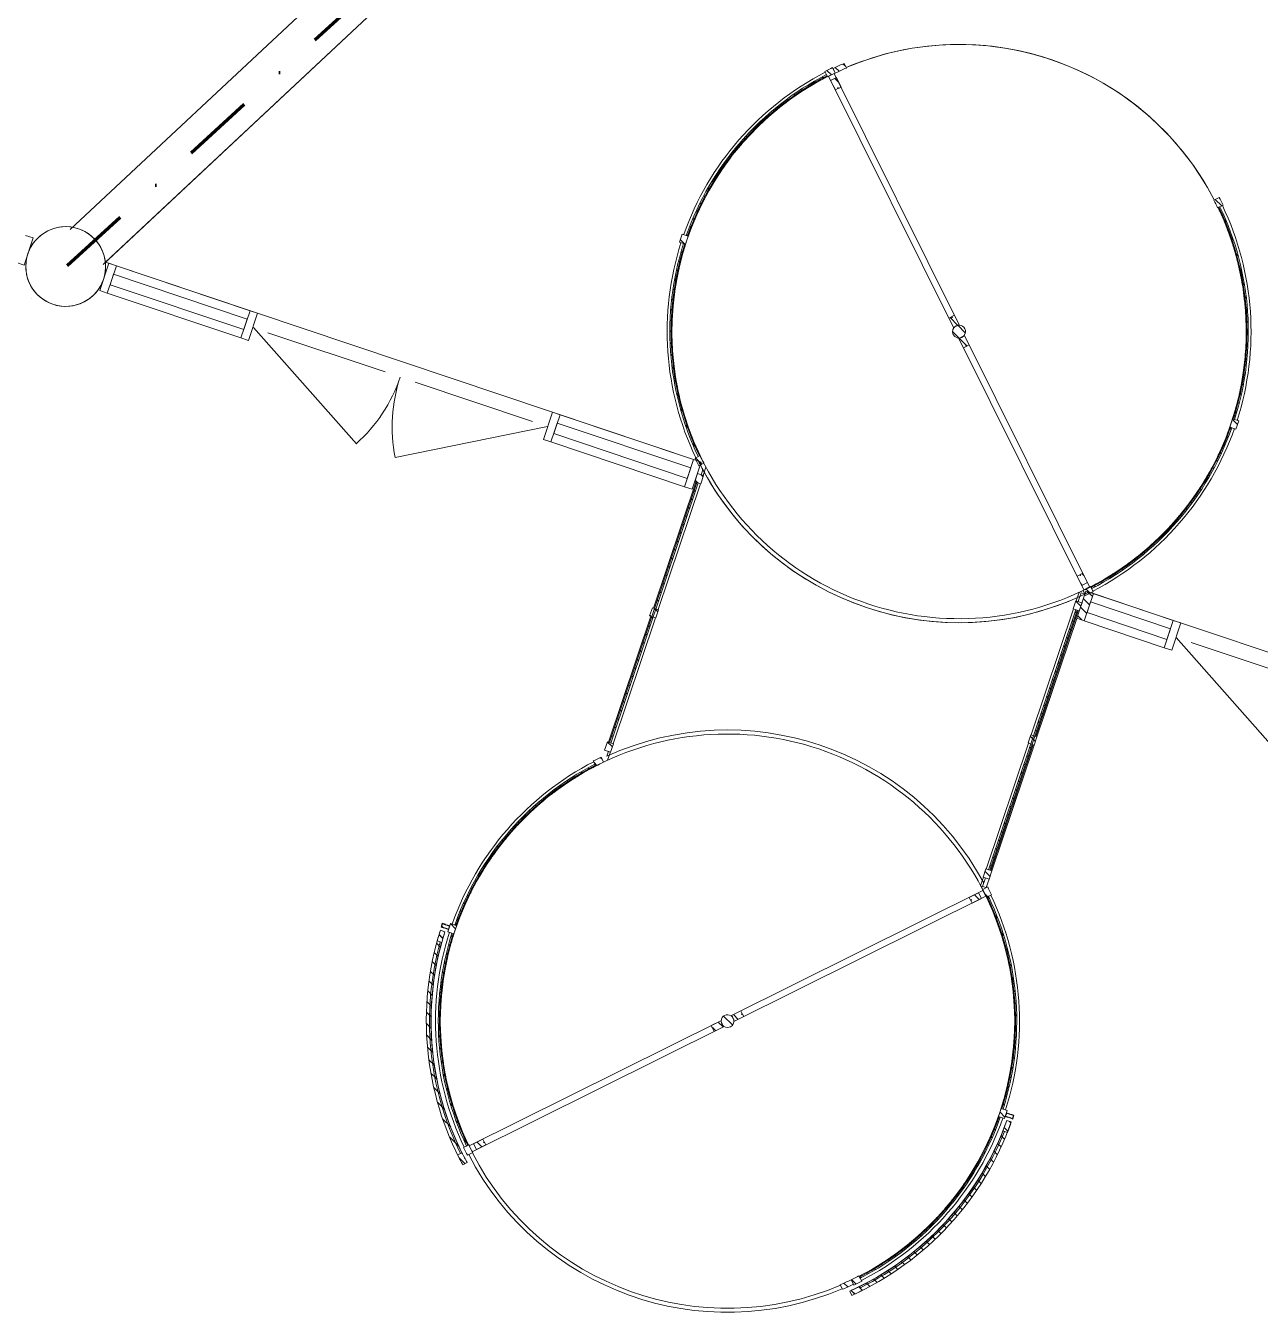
# Model space of a CAD drawing. Header units: millimetres. Extents: x -106764 to 80178, y -104573 to 57950.
# Drawn here: x 41866 to 49605, y -44848 to -36783 of the extents above; entities that cross this region are included whole.
import ezdxf

# ---------------------------------------------------------------- set-up
doc = ezdxf.new("R2010")
doc.units = ezdxf.units.MM
doc.header["$LTSCALE"] = 100
doc.linetypes.add('Brand EI 60', pattern=[10.5, 4.5, -3, 0, -3])
for name, color, linetype, lineweight in [('A-13G---EDN', 1, 'Continuous', 9), ('A-27C---E-N', 7, 'Continuous', 18), ('A-27D---E-N', 7, 'Continuous', 9), ('A-42D--CE-N', 1, 'Continuous', 9), ('A-42D--FE-N', 1, 'Continuous', 9), ('A-44B---E-N', 1, 'Continuous', 9), ('A-B-B-EI-60', 6, 'Brand EI 60', 100)]:
    doc.layers.add(name, color=color, linetype=linetype, lineweight=lineweight)
pattern_1 = [(135, (244782.43, -297041.23), (-35.355339, -35.355339), [])]

# ---------------------------------------------------------------- blocks, each defined once
blk = doc.blocks.new('M_Concrete-Round-Column - 500 mm-1982189-A-40_P0010')
at = {"layer": 'A-27D---E-N'}
for start, end in [(360, 180), (180, 360)]:
    blk.add_arc((0, 0), 250, start, end, dxfattribs=at)
blk = doc.blocks.new('A-40_P0010_Ej modellerat_dwg_Rectangular Mullion - 50x180-V24-A-40-P-010-10184541-A-40_P0010')
at = {"layer": 'A-42D--FE-N'}
h = blk.add_hatch(dxfattribs=at)
h.set_pattern_fill('FP_20', color=256, style=0, pattern_type=2)
h.set_pattern_definition([(333.546, (-267731.435, 180863.633), (22.2739585, 44.764615), [])])
h.paths.add_polyline_path([(-50, 90), (-50, -90), (0, -90), (0, 90)], flags=0)
at = {"layer": 'A-42D--FE-N', "flags": 128}
blk.add_lwpolyline([(0, 90), (-50, 90), (-50, -90), (0, -90)], close=True, dxfattribs=at)

msp = doc.modelspace()

# ---------------------------------------------------------------- hatches: boundary and pattern name
at = {"layer": 'A-42D--CE-N'}
h = msp.add_hatch(dxfattribs=at)
h.set_pattern_fill('FP_71', color=256, style=0, pattern_type=2)
h.set_pattern_definition(pattern_1)
h.paths.add_polyline_path([(46014.7, -38100.2), (46071, -37959.6), (46138.9, -37824.2), (46217.9, -37695), (46307.5, -37572.8), (46407, -37458.6), (46515.7, -37353.1), (46632.9, -37257.2), (46757.7, -37171.4), (46889.3, -37096.3), (46885.7, -37089.1), (46766.4, -37156.5), (46652.6, -37232.7), (46544.9, -37317.2), (46443.8, -37409.6), (46350, -37509.4), (46264, -37616), (46186.3, -37728.8), (46117.3, -37847.1), (46057.5, -37970.3), (46007.1, -38097.7)], flags=0)
h = msp.add_hatch(dxfattribs=at)
h.set_pattern_fill('FP_71', color=256, style=0, pattern_type=2)
h.set_pattern_definition(pattern_1)
h.paths.add_polyline_path([(46892.8, -37103.5), (46941.2, -37079.4), (46924.2, -37045.4), (46875.9, -37069.4), (46889.3, -37096.3)], flags=0)
h = msp.add_hatch(dxfattribs=at)
h.set_pattern_fill('FP_71', color=256, style=0, pattern_type=2)
h.set_pattern_definition(pattern_1)
h.paths.add_polyline_path([(46941.2, -37079.4), (47010.4, -37048.1), (46996.2, -37019.4), (46926.9, -37050.8)], flags=0)
h = msp.add_hatch(dxfattribs=at)
h.set_pattern_fill('FP_71', color=256, style=0, pattern_type=2)
h.set_pattern_definition(pattern_1)
h.paths.add_polyline_path([(47682.3, -38675.4), (47718.1, -38657.6), (47688.7, -38598.5), (47672.3, -38606.6), (47675, -38612), (47671.9, -38613.5), (47669.2, -38608.2), (47652.9, -38616.3)], flags=0)
h.paths.add_polyline_path([(46941.4, -37185.4), (46957.7, -37177.3), (46955.1, -37171.9), (46958.2, -37170.4), (46960.9, -37175.7), (46977.2, -37167.6), (46947.8, -37108.5), (46912, -37126.3)], flags=0)
h = msp.add_hatch(dxfattribs=at)
h.set_pattern_fill('FP_71', color=256, style=0, pattern_type=2)
h.set_pattern_definition(pattern_1)
h.paths.add_polyline_path([(49337.9, -37924.5), (49371.9, -37907.6), (49347.9, -37859.2), (49313.8, -37876.2), (49334.3, -37917.4)], flags=0)
h = msp.add_hatch(dxfattribs=at)
h.set_pattern_fill('FP_71', color=256, style=0, pattern_type=2)
h.set_pattern_definition(pattern_1)
h.paths.add_polyline_path([(49444.1, -39251.8), (49480.8, -39119.8), (49507.4, -38985.5), (49523.8, -38849.5), (49529.9, -38712.7), (49525.7, -38575.8), (49510.5, -38436.1), (49486.3, -38304.9), (49451.4, -38172.5), (49401.5, -38031.2), (49352.2, -37917.4), (49345.1, -37920.9), (49404.7, -38060.2), (49452.4, -38204), (49487.9, -38351.2), (49510.9, -38500.9), (49521.3, -38652), (49519, -38803.5), (49504, -38954.2), (49476.5, -39103.1), (49436.5, -39249.2)], flags=0)
h = msp.add_hatch(dxfattribs=at)
h.set_pattern_fill('FP_71', color=256, style=0, pattern_type=2)
h.set_pattern_definition(pattern_1)
h.paths.add_polyline_path([(46002, -38152.9), (46019.2, -38101.7), (45981.3, -38089), (45964.1, -38140.2)], flags=0)
h = msp.add_hatch(dxfattribs=at)
h.set_pattern_fill('FP_71', color=256, style=0, pattern_type=2)
h.set_pattern_definition(pattern_1)
h.paths.add_polyline_path([(46081.8, -39483.3), (46088.9, -39479.7), (46029.3, -39340.5), (45981.6, -39196.7), (45946.1, -39049.5), (45923, -38899.7), (45912.6, -38748.6), (45914.9, -38597.2), (45929.9, -38446.5), (45957.5, -38297.5), (45997.5, -38151.4), (45989.9, -38148.9), (45953.2, -38280.8), (45926.6, -38415.2), (45910.1, -38551.1), (45904, -38688), (45908.3, -38824.8), (45922.8, -38961), (45947.6, -39095.7), (45982.5, -39228.2), (46027.3, -39357.6), (46069.3, -39454.5)], flags=0)
h = msp.add_hatch(dxfattribs=at)
h.set_pattern_fill('FP_71', color=256, style=0, pattern_type=2)
h.set_pattern_definition(pattern_1)
h.paths.add_polyline_path([(47725, -38740), (47743.8, -38730.7), (47755.4, -38713.2), (47756.7, -38692.3), (47747.3, -38673.5), (47729.9, -38661.9), (47709, -38660.6), (47690.2, -38670), (47678.6, -38687.4), (47677.3, -38708.4), (47686.6, -38727.1), (47704.1, -38738.7), (47722.4, -38739.9)], flags=0)
h = msp.add_hatch(dxfattribs=at)
h.set_pattern_fill('FP_71', color=256, style=0, pattern_type=2)
h.set_pattern_definition(pattern_1)
h.paths.add_polyline_path([(48486.2, -40292.1), (48522, -40274.3), (48492.6, -40215.2), (48476.3, -40223.4), (48478.9, -40228.7), (48475.8, -40230.3), (48473.1, -40224.9), (48457.3, -40234)], flags=0)
h.paths.add_polyline_path([(47745.3, -38802.2), (47761.6, -38794.1), (47759, -38788.7), (47762.1, -38787.1), (47764.8, -38792.5), (47781.1, -38784.4), (47751.7, -38725.3), (47715.9, -38743.1)], flags=0)
h = msp.add_hatch(dxfattribs=at)
h.set_pattern_fill('FP_71', color=256, style=0, pattern_type=2)
h.set_pattern_definition(pattern_1)
h.paths.add_polyline_path([(49452.7, -39311.6), (49469.9, -39260.5), (49431.9, -39247.7), (49414.8, -39298.9)], flags=0)
h = msp.add_hatch(dxfattribs=at)
h.set_pattern_fill('FP_71', color=256, style=0, pattern_type=2)
h.set_pattern_definition(pattern_1)
h.paths.add_polyline_path([(48548.3, -40311.5), (48667.5, -40244.2), (48781.4, -40168), (48889.1, -40083.5), (48990.2, -39991), (49084, -39891.2), (49170, -39784.6), (49247.7, -39671.9), (49316.7, -39553.5), (49376.5, -39430.3), (49426.9, -39303), (49419.3, -39300.4), (49363, -39441.1), (49295.1, -39576.5), (49216.1, -39705.7), (49126.5, -39827.8), (49027, -39942), (48918.3, -40047.5), (48801.1, -40143.5), (48668, -40234), (48544.7, -40304.3)], flags=0)
h = msp.add_hatch(dxfattribs=at)
h.set_pattern_fill('FP_71', color=256, style=0, pattern_type=2)
h.set_pattern_definition(pattern_1)
h.paths.add_polyline_path([(46086.1, -39541.4), (46117.4, -39525.8), (46093.4, -39477.5), (46062.1, -39493.1), (46069.4, -39507.9)], flags=0)
h = msp.add_hatch(dxfattribs=at)
h.set_pattern_fill('FP_71', color=256, style=0, pattern_type=2)
h.set_pattern_definition(pattern_1)
h.paths.add_polyline_path([(45532.8, -41336.1), (45550, -41284.9), (45512.1, -41272.2), (45494.9, -41323.4), (45526, -41333.8)], flags=0)
h.paths.add_polyline_path([(45815.2, -40495.3), (45832.4, -40444.1), (45794.4, -40431.4), (45777.3, -40482.6), (45799.4, -40490)], flags=0)
h.paths.add_polyline_path([(46097.5, -39654.5), (46114.7, -39603.3), (46076.8, -39590.6), (46059.6, -39641.8), (46081.7, -39649.2)], flags=0)
h = msp.add_hatch(dxfattribs=at)
h.set_pattern_fill('FP_71', color=256, style=0, pattern_type=2)
h.set_pattern_definition(pattern_1)
h.paths.add_polyline_path([(45534.3, -41279.6), (46081.7, -39649.2), (46073.4, -39646.4), (45526, -41276.8)], flags=0)
h = msp.add_hatch(dxfattribs=at)
h.set_pattern_fill('FP_71', color=256, style=0, pattern_type=2)
h.set_pattern_definition(pattern_1)
h.paths.add_polyline_path([(48509.7, -40355.3), (48558.1, -40331.2), (48542.5, -40299.9), (48494.1, -40323.9), (48505.2, -40346.2)], flags=0)
h = msp.add_hatch(dxfattribs=at)
h.set_pattern_fill('FP_71', color=256, style=0, pattern_type=2)
h.set_pattern_definition(pattern_1)
h.paths.add_polyline_path([(47905.6, -42132.9), (47922.8, -42081.7), (47884.9, -42068.9), (47867.7, -42120.1)], flags=0)
h.paths.add_polyline_path([(48188, -41292.1), (48205.2, -41240.9), (48167.2, -41228.1), (48150, -41279.3), (48174.1, -41287.4)], flags=0)
h.paths.add_polyline_path([(48470.3, -40451.3), (48487.2, -40400), (48449.6, -40387.4), (48432.4, -40438.6), (48470, -40451.2)], flags=0)
h = msp.add_hatch(dxfattribs=at)
h.set_pattern_fill('FP_71', color=256, style=0, pattern_type=2)
h.set_pattern_definition(pattern_1)
h.paths.add_polyline_path([(47909, -42077), (48456.4, -40446.6), (48448.1, -40443.8), (47900.7, -42074.2)], flags=0)
h = msp.add_hatch(dxfattribs=at)
h.set_pattern_fill('FP_71', color=256, style=0, pattern_type=2)
h.set_pattern_definition(pattern_1)
h.paths.add_polyline_path([(45439.9, -41423.6), (45488.3, -41399.5), (45472.7, -41368.2), (45424.3, -41392.2), (45437.7, -41419.1)], flags=0)
h = msp.add_hatch(dxfattribs=at)
h.set_pattern_fill('FP_71', color=256, style=0, pattern_type=2)
h.set_pattern_definition(pattern_1)
h.paths.add_polyline_path([(44563.1, -42423), (44619.4, -42282.4), (44687.3, -42147), (44766.3, -42017.8), (44855.9, -41895.6), (44955.4, -41781.4), (45064.1, -41675.9), (45181.3, -41580), (45307.2, -41493.5), (45437.7, -41419.1), (45434.1, -41411.9), (45314.9, -41479.3), (45201, -41555.5), (45093.3, -41640), (44992.2, -41732.4), (44898.4, -41832.2), (44812.4, -41938.8), (44734.7, -42051.6), (44665.7, -42169.9), (44605.9, -42293.1), (44555.5, -42420.5)], flags=0)
h = msp.add_hatch(dxfattribs=at)
h.set_pattern_fill('FP_71', color=256, style=0, pattern_type=2)
h.set_pattern_definition(pattern_1)
h.paths.add_polyline_path([(46308.2, -43024.2), (46367.3, -42994.8), (46359.1, -42978.5), (46353.8, -42981.1), (46352.2, -42978), (46357.6, -42975.3), (46349.5, -42959), (46290.4, -42988.4), (46305.1, -43018.1)], flags=0)
h.paths.add_polyline_path([(47798.1, -42283.3), (47857.2, -42253.9), (47839.4, -42218.1), (47780.3, -42247.5), (47788.5, -42263.9), (47793.8, -42261.2), (47795.4, -42264.3), (47790, -42267)], flags=0)
h = msp.add_hatch(dxfattribs=at)
h.set_pattern_fill('FP_71', color=256, style=0, pattern_type=2)
h.set_pattern_definition(pattern_1)
h.paths.add_polyline_path([(47889, -42246), (47920.4, -42230.4), (47896.3, -42182), (47865, -42197.6), (47887.9, -42243.7)], flags=0)
h = msp.add_hatch(dxfattribs=at)
h.set_pattern_fill('FP_71', color=256, style=0, pattern_type=2)
h.set_pattern_definition(pattern_1)
h.paths.add_polyline_path([(47992.5, -43574.6), (48029.2, -43442.6), (48055.9, -43308.3), (48072.3, -43172.3), (48078.4, -43035.5), (48074.1, -42898.6), (48059.6, -42762.4), (48034.8, -42627.7), (47999.9, -42495.3), (47955.1, -42365.9), (47900.6, -42240.2), (47893.5, -42243.7), (47953.1, -42383), (48000.8, -42526.7), (48036.3, -42674), (48059.4, -42823.7), (48069.8, -42974.8), (48067.5, -43126.3), (48052.5, -43277), (48024.9, -43425.9), (47984.9, -43572)], flags=0)
h = msp.add_hatch(dxfattribs=at)
h.set_pattern_fill('FP_71', color=256, style=0, pattern_type=2)
h.set_pattern_definition(pattern_1)
h.paths.add_polyline_path([(48053.1, -43636.6), (48061.1, -43612.9), (48042.1, -43606.5), (48041.3, -43608.9), (48057.9, -43614.5), (48051.6, -43633.4), (48035, -43627.9), (48034.2, -43630.2)], flags=0)
h.paths.add_polyline_path([(44488.7, -42439.7), (44489.5, -42437.3), (44472.9, -42431.8), (44479.3, -42412.8), (44495.9, -42418.4), (44496.7, -42416), (44477.7, -42409.6), (44469.8, -42433.3)], flags=0)
h = msp.add_hatch(dxfattribs=at)
h.set_pattern_fill('FP_71', color=256, style=0, pattern_type=2)
h.set_pattern_definition(pattern_1)
h.paths.add_polyline_path([(48051.6, -43633.4), (48057.9, -43614.5), (48015.3, -43600.2), (48008.9, -43619.1), (48042, -43630.2)], flags=0)
h.paths.add_polyline_path([(44515.6, -42446.1), (44521.9, -42427.1), (44479.3, -42412.8), (44472.9, -42431.8), (44512.5, -42445.1)], flags=0)
h = msp.add_hatch(dxfattribs=at)
h.set_pattern_fill('FP_71', color=256, style=0, pattern_type=2)
h.set_pattern_definition(pattern_1)
h.paths.add_polyline_path([(44550.5, -42475.7), (44567.7, -42424.5), (44529.7, -42411.8), (44512.5, -42463)], flags=0)
h = msp.add_hatch(dxfattribs=at)
h.set_pattern_fill('FP_71', color=256, style=0, pattern_type=2)
h.set_pattern_definition(pattern_1)
h.paths.add_polyline_path([(44606.2, -43924), (44632.9, -43910.2), (44566.9, -43776.2), (44511.9, -43637.3), (44468.2, -43494.4), (44436.1, -43348.5), (44415.9, -43200.5), (44407.6, -43051.3), (44411.4, -42902), (44427.1, -42753.4), (44454.7, -42606.6), (44494, -42462.5), (44465.4, -42453.5), (44425.5, -42599.8), (44397.4, -42749), (44381.4, -42899.9), (44377.6, -43051.6), (44386, -43203.1), (44406.5, -43353.4), (44439.1, -43501.6), (44483.4, -43646.8), (44539.2, -43787.9), (44575.8, -43862.1)], flags=0)
h = msp.add_hatch(dxfattribs=at)
h.set_pattern_fill('FP_71', color=256, style=0, pattern_type=2)
h.set_pattern_definition(pattern_1)
h.paths.add_polyline_path([(44474.2, -42529.6), (44494, -42462.5), (44465.4, -42453.5), (44445.5, -42520.6), (44462.4, -42525.9)], flags=0)
h = msp.add_hatch(dxfattribs=at)
h.set_pattern_fill('FP_71', color=256, style=0, pattern_type=2)
h.set_pattern_definition(pattern_1)
h.paths.add_polyline_path([(44630.2, -43806.1), (44637.4, -43802.5), (44577.7, -43663.3), (44530, -43519.5), (44494.5, -43372.3), (44471.5, -43222.5), (44461.1, -43071.4), (44463.4, -42920), (44478.4, -42769.2), (44505.9, -42620.3), (44545.9, -42474.2), (44538.3, -42471.7), (44501.6, -42603.6), (44475, -42738), (44458.6, -42873.9), (44452.5, -43010.7), (44456.7, -43147.6), (44471.3, -43283.8), (44496.1, -43418.5), (44531, -43551), (44575.8, -43680.4)], flags=0)
h = msp.add_hatch(dxfattribs=at)
h.set_pattern_fill('FP_71', color=256, style=0, pattern_type=2)
h.set_pattern_definition(pattern_1)
h.paths.add_polyline_path([(44591.7, -43852.7), (44599.5, -43848.1), (44538.4, -43711.1), (44488.4, -43569.1), (44450.1, -43423.5), (44423.6, -43275.4), (44409.2, -43123.6), (44407, -42975), (44417, -42824.8), (44439.1, -42675.9), (44473.2, -42529.3), (44464.6, -42526.6), (44430.3, -42674), (44408.1, -42823.7), (44398.1, -42974.6), (44400.3, -43125.9), (44415.9, -43283.4), (44441.3, -43425.5), (44483.4, -43582), (44530.1, -43714.5), (44589.7, -43848.1)], flags=0)
h = msp.add_hatch(dxfattribs=at)
h.set_pattern_fill('FP_71', color=256, style=0, pattern_type=2)
h.set_pattern_definition(pattern_1)
h.paths.add_polyline_path([(46273.5, -43062.8), (46292.2, -43053.5), (46303.8, -43036), (46305.1, -43015.1), (46295.8, -42996.3), (46278.3, -42984.7), (46257.4, -42983.4), (46238.6, -42992.8), (46227, -43010.2), (46225.7, -43031.2), (46235.1, -43049.9), (46252.5, -43061.5)], flags=0)
h = msp.add_hatch(dxfattribs=at)
h.set_pattern_fill('FP_71', color=256, style=0, pattern_type=2)
h.set_pattern_definition(pattern_1)
h.paths.add_polyline_path([(46273.5, -43062.8), (46292.2, -43053.5), (46303.8, -43036), (46305.1, -43015.1), (46295.8, -42996.3), (46278.3, -42984.7), (46257.4, -42983.4), (46238.6, -42992.8), (46227, -43010.2), (46225.7, -43031.2), (46235.1, -43049.9), (46252.5, -43061.5)], flags=0)
h = msp.add_hatch(dxfattribs=at)
h.set_pattern_fill('FP_71', color=256, style=0, pattern_type=2)
h.set_pattern_definition(pattern_1)
h.paths.add_polyline_path([(44691.4, -43828.1), (44750.5, -43798.7), (44742.4, -43782.4), (44737, -43785.1), (44735.5, -43781.9), (44740.8, -43779.3), (44732.7, -43762.9), (44673.6, -43792.3)], flags=0)
h.paths.add_polyline_path([(46181.4, -43087.2), (46240.5, -43057.9), (46222.7, -43022), (46163.6, -43051.4), (46171.7, -43067.8), (46177.1, -43065.1), (46178.6, -43068.2), (46173.3, -43070.9)], flags=0)
h = msp.add_hatch(dxfattribs=at)
h.set_pattern_fill('FP_71', color=256, style=0, pattern_type=2)
h.set_pattern_definition(pattern_1)
h.paths.add_polyline_path([(47096.7, -44634.3), (47216, -44567), (47329.8, -44490.8), (47437.6, -44406.3), (47538.6, -44313.8), (47632.4, -44214), (47718.4, -44107.4), (47796.1, -43994.7), (47865.1, -43876.3), (47925, -43753.1), (47975.3, -43625.8), (47967.7, -43623.2), (47911.4, -43763.8), (47843.5, -43899.2), (47764.5, -44028.5), (47674.9, -44150.6), (47575.4, -44264.8), (47466.7, -44370.3), (47349.5, -44466.3), (47224.7, -44552.1), (47093.2, -44627.1)], flags=0)
h = msp.add_hatch(dxfattribs=at)
h.set_pattern_fill('FP_71', color=256, style=0, pattern_type=2)
h.set_pattern_definition(pattern_1)
h.paths.add_polyline_path([(48001.1, -43634.4), (48018.3, -43583.2), (47980.4, -43570.5), (47963.2, -43621.7)], flags=0)
h = msp.add_hatch(dxfattribs=at)
h.set_pattern_fill('FP_71', color=256, style=0, pattern_type=2)
h.set_pattern_definition(pattern_1)
h.paths.add_polyline_path([(47044.6, -44742.8), (47180.2, -44674.7), (47309.9, -44595.9), (47437.6, -44502.9), (47548.2, -44408.4), (47655.3, -44300.9), (47755.5, -44182.2), (47843.5, -44059.3), (47925, -43922.6), (47987.9, -43796.1), (48044.4, -43655.3), (48016.2, -43645.2), (47960.5, -43783.9), (47894, -43917.6), (47816.8, -44045.5), (47729.7, -44166.9), (47632.4, -44281.4), (47527.6, -44386.6), (47404, -44490.8), (47292.9, -44571.1), (47165.3, -44648.7), (47031.8, -44715.7)], flags=0)
h = msp.add_hatch(dxfattribs=at)
h.set_pattern_fill('FP_71', color=256, style=0, pattern_type=2)
h.set_pattern_definition(pattern_1)
h.paths.add_polyline_path([(47099.3, -44694.7), (47231.8, -44621.7), (47358, -44538.3), (47477.1, -44444.9), (47588.1, -44342.1), (47690.6, -44230.8), (47786.3, -44107.4), (47866.7, -43985), (47939.3, -43852.3), (48000.9, -43714.1), (47992.4, -43711.1), (47925, -43859.8), (47858.9, -43980.6), (47775.4, -44107.4), (47674.9, -44234.5), (47575.4, -44341.6), (47466.7, -44441.5), (47349.5, -44533.1), (47216, -44620.2), (47095.4, -44686.6)], flags=0)
h = msp.add_hatch(dxfattribs=at)
h.set_pattern_fill('FP_71', color=256, style=0, pattern_type=2)
h.set_pattern_definition(pattern_1)
h.paths.add_polyline_path([(48019.8, -43720.8), (48044.4, -43655.3), (48016.2, -43645.2), (47991.5, -43710.7), (48018.4, -43720.3)], flags=0)
h = msp.add_hatch(dxfattribs=at)
h.set_pattern_fill('FP_71', color=256, style=0, pattern_type=2)
h.set_pattern_definition(pattern_1)
h.paths.add_polyline_path([(44606.2, -43924), (44632.9, -43910.2), (44600.6, -43848.1), (44574, -43861.9), (44589.8, -43893.1)], flags=0)
h = msp.add_hatch(dxfattribs=at)
h.set_pattern_fill('FP_71', color=256, style=0, pattern_type=2)
h.set_pattern_definition(pattern_1)
h.paths.add_polyline_path([(44634.5, -43864.2), (44668.6, -43847.3), (44644.5, -43798.9), (44610.5, -43815.9)], flags=0)
h = msp.add_hatch(dxfattribs=at)
h.set_pattern_fill('FP_71', color=256, style=0, pattern_type=2)
h.set_pattern_definition(pattern_1)
h.paths.add_polyline_path([(46986.2, -44704.1), (47055.5, -44672.7), (47041.2, -44644), (46972, -44675.4)], flags=0)
h = msp.add_hatch(dxfattribs=at)
h.set_pattern_fill('FP_71', color=256, style=0, pattern_type=2)
h.set_pattern_definition(pattern_1)
h.paths.add_polyline_path([(47058.2, -44678.1), (47106.5, -44654), (47089.6, -44620), (47041.2, -44644)], flags=0)
h = msp.add_hatch(dxfattribs=at)
h.set_pattern_fill('FP_71', color=256, style=0, pattern_type=2)
h.set_pattern_definition(pattern_1)
h.paths.add_polyline_path([(47044.6, -44742.8), (47107.9, -44712.8), (47095, -44685.7), (47031.8, -44715.7)], flags=0)

# ---------------------------------------------------------------- linework, layer by layer
at = {"layer": 'A-13G---EDN'}
for p, q in [((43294.4, -38674.4), (43939.8, -39405.1)), ((45138, -39295.6), (44182.5, -39489.2)), ((49077.2, -40617.2), (49904.7, -41554.1))]:
    msp.add_line(p, q, dxfattribs=at)
for centre, start, end in [((43289.5, -38675.4), 311.70811, 341.45362), ((45138, -39295.6), 161.45362, 191.45362)]:
    msp.add_arc(centre, 974.9, start, end, dxfattribs=at)
at = {"layer": 'A-27C---E-N'}
for p, q in [((44672.4, -35696.1), (42145.8, -38060.1)), ((42350.8, -38279.1), (44877.3, -35915.2))]:
    msp.add_line(p, q, dxfattribs=at)
at = {"layer": 'A-27D---E-N'}
for start, end in [(82.77, 262.77), (262.77, 82.77)]:
    msp.add_arc((42116.9, -38292.6), 250, start, end, dxfattribs=at)
at = {"layer": 'A-42D--CE-N'}
for p, q in [((46875.9, -37069.4), (46892.8, -37103.5)), ((46889.3, -37096.3), (46885.7, -37089.1)), ((47010.4, -37048.1), (46996.2, -37019.4)), ((49347.9, -37859.2), (49313.8, -37876.2)), ((49337.9, -37924.5), (49371.9, -37907.6)), ((49352.2, -37917.4), (49345.1, -37920.9)), ((46007.1, -38097.7), (46014.7, -38100.2)), ((45997.5, -38151.4), (45989.9, -38148.9)), ((43384.3, -38707.2), (44118.9, -38953.7)), ((44308.5, -39017.3), (45043.2, -39263.8)), ((49436.5, -39249.2), (49444.1, -39251.8)), ((49426.9, -39303), (49419.3, -39300.4)), ((46093.4, -39477.5), (46062.1, -39493.1)), ((46081.8, -39483.3), (46088.9, -39479.7)), ((46086.1, -39541.4), (46094.3, -39537.4)), ((46094.3, -39537.4), (46117.4, -39525.8)), ((46111, -39567.2), (46100.5, -39598.6)), ((46130.4, -39550.4), (46112.8, -39602.7)), ((46067.2, -39644.3), (45802, -40433.9)), ((45830.5, -40443.5), (46095.6, -39653.9)), ((48494.1, -40323.9), (48505.2, -40346.2)), ((48558.1, -40331.2), (48542.5, -40299.9)), ((48544.7, -40304.3), (48548.3, -40311.5)), ((48451.5, -40388), (48469, -40335.7)), ((48470.3, -40451.3), (48487.5, -40400.1)), ((48503.7, -40347.1), (48505.1, -40346.4)), ((48505.2, -40346.2), (48509.7, -40355.3)), ((45784.8, -40485.1), (45519.7, -41274.7)), ((48434.3, -40439.2), (48169.1, -41228.8)), ((48197.6, -41238.3), (48462.7, -40448.7)), ((45548.1, -41284.3), (45813.3, -40494.7)), ((48205.2, -41240.9), (48454.6, -40498)), ((49172, -40649), (50167.5, -40983)), ((48151.9, -41280), (47886.8, -42069.6)), ((47915.2, -42079.1), (48180.4, -41289.5)), ((45488.3, -41399.5), (45472.7, -41368.2)), ((45518.6, -41331.3), (45508.1, -41362.7)), ((45530.9, -41335.4), (45513.4, -41387.8)), ((45424.3, -41392.2), (45439.9, -41423.6)), ((45437.7, -41419.1), (45434.1, -41411.9)), ((47852.1, -42173.1), (47869.6, -42120.8)), ((47896.3, -42182), (47865, -42197.6)), ((47889, -42246), (47920.4, -42230.4)), ((47900.6, -42240.2), (47893.5, -42243.7)), ((44555.5, -42420.5), (44563.1, -42423)), ((44545.9, -42474.2), (44538.3, -42471.7)), ((44445.5, -42520.6), (44474.2, -42529.6)), ((44473.2, -42529.3), (44464.6, -42526.6)), ((47975.3, -43625.8), (47967.7, -43623.2)), ((47984.9, -43572), (47992.5, -43574.6)), ((47991.5, -43710.7), (48019.8, -43720.8)), ((48000.9, -43714.1), (47992.4, -43711.1)), ((44600.6, -43848.1), (44574, -43861.9)), ((44591.7, -43852.7), (44599.7, -43848.5)), ((44644.5, -43798.9), (44610.5, -43815.9)), ((44630.2, -43806.1), (44637.4, -43802.5)), ((44634.5, -43864.2), (44668.6, -43847.3)), ((46972, -44675.4), (46986.2, -44704.1)), ((47106.5, -44654), (47089.6, -44620)), ((47093.2, -44627.1), (47096.7, -44634.3)), ((47107.9, -44712.8), (47095, -44685.7)), ((47095.4, -44686.6), (47099.3, -44694.7))]:
    msp.add_line(p, q, dxfattribs=at)
at = {"layer": 'A-42D--CE-N', "flags": 128}
for points in [[(47682.3, -38675.4), (47652.9, -38616.3), (47669.2, -38608.2), (47671.9, -38613.5), (47675, -38612), (47672.3, -38606.6), (47688.7, -38598.5), (47718.1, -38657.6), (46934.5, -37081.6), (46898.6, -37099.5), (47682.3, -38675.4), (47718.1, -38657.6)], [(46947.8, -37108.5), (46912, -37126.3), (46941.4, -37185.4), (46957.7, -37177.3), (46955.1, -37171.9), (46958.2, -37170.4), (46960.9, -37175.7), (46977.2, -37167.6)], [(45981.3, -38089), (45964.1, -38140.2), (46002, -38152.9), (46019.2, -38101.7)], [(48535.3, -40301.2), (47751.7, -38725.3), (47715.9, -38743.1), (48499.5, -40319)], [(47751.7, -38725.3), (47715.9, -38743.1), (47745.3, -38802.2), (47761.6, -38794.1), (47759, -38788.7), (47762.1, -38787.1), (47764.8, -38792.5), (47781.1, -38784.4)], [(49452.7, -39311.6), (49469.9, -39260.5), (49431.9, -39247.7), (49414.8, -39298.9)], [(46114.7, -39603.3), (46076.8, -39590.6), (46059.6, -39641.8), (46097.5, -39654.5)], [(45534.3, -41279.6), (46081.7, -39649.2), (46073.4, -39646.4), (45526, -41276.8)], [(48486.2, -40292.1), (48522, -40274.3), (48492.6, -40215.2), (48476.3, -40223.4), (48478.9, -40228.7), (48475.8, -40230.3), (48473.1, -40224.9), (48456.8, -40233)], [(45832.4, -40444.1), (45794.4, -40431.4), (45777.3, -40482.6), (45815.2, -40495.3)], [(48448.1, -40443.8), (47900.7, -42074.2), (47909, -42077), (48456.4, -40446.6)], [(45550, -41284.9), (45512.1, -41272.2), (45494.9, -41323.4), (45532.8, -41336.1)], [(48167.2, -41228.1), (48150, -41279.3), (48188, -41292.1), (48205.2, -41240.9)], [(46290.4, -42988.4), (46349.5, -42959), (46357.6, -42975.3), (46352.2, -42978), (46353.8, -42981.1), (46359.1, -42978.5), (46367.3, -42994.8), (46308.2, -43024.2), (47884.1, -42240.6), (47866.3, -42204.8), (46290.4, -42988.4), (46308.2, -43024.2)], [(47857.2, -42253.9), (47839.4, -42218.1), (47780.3, -42247.5), (47788.5, -42263.9), (47793.8, -42261.2), (47795.4, -42264.3), (47790, -42267), (47798.1, -42283.3)], [(44495.9, -42418.4), (44496.7, -42416), (44477.7, -42409.6), (44469.8, -42433.3), (44488.7, -42439.7), (44489.5, -42437.3), (44472.9, -42431.8), (44479.3, -42412.8)], [(44472.9, -42431.8), (44515.6, -42446.1), (44521.9, -42427.1), (44479.3, -42412.8)], [(44525.1, -42425.6), (44506.2, -42419.2), (44505.4, -42421.6), (44521.9, -42427.1), (44515.6, -42446.1), (44499, -42440.5), (44498.2, -42442.9), (44517.2, -42449.3)], [(44529.7, -42411.8), (44512.5, -42463), (44550.5, -42475.7), (44567.7, -42424.5)], [(44465.4, -42453.5), (44494, -42462.5)], [(44664.6, -43841.5), (46240.5, -43057.9), (46222.7, -43022), (44646.7, -43805.7)], [(46240.5, -43057.9), (46222.7, -43022), (46163.6, -43051.4), (46171.7, -43067.8), (46177.1, -43065.1), (46178.6, -43068.2), (46173.3, -43070.9), (46181.4, -43087.2)], [(48001.1, -43634.4), (48018.3, -43583.2), (47980.4, -43570.5), (47963.2, -43621.7)], [(48032.6, -43603.4), (48013.7, -43597), (48005.7, -43620.7), (48024.7, -43627.1), (48025.5, -43624.7), (48008.9, -43619.1), (48015.3, -43600.2), (48031.9, -43605.7)], [(48008.9, -43619.1), (48051.6, -43633.4), (48057.9, -43614.5), (48015.3, -43600.2)], [(48041.3, -43608.9), (48057.9, -43614.5), (48051.6, -43633.4), (48035, -43627.9), (48034.2, -43630.2), (48053.1, -43636.6), (48061.1, -43612.9), (48042.1, -43606.5)], [(48016.2, -43645.2), (48044.4, -43655.3)], [(44673.6, -43792.3), (44691.4, -43828.1), (44750.5, -43798.7), (44742.4, -43782.4), (44737, -43785.1), (44735.5, -43781.9), (44740.8, -43779.3), (44732.7, -43762.9)], [(44632.9, -43910.2), (44606.2, -43924)], [(47044.6, -44742.8), (47031.8, -44715.7)]]:
    msp.add_lwpolyline(points, close=True, dxfattribs=at)
for points in [[(46926.9, -37050.8), (46941.2, -37079.4), (46924.2, -37045.4)], [(48487.2, -40400), (48449.6, -40387.4), (48432.4, -40438.6), (48470, -40451.2)], [(48474.3, -40360.8), (48463.8, -40392.1), (48481.7, -40338.7), (48505.1, -40346.5)], [(47922.8, -42081.7), (47884.9, -42068.9), (47867.7, -42120.1), (47905.6, -42132.9), (47922.8, -42081.7), (48188, -41292.1)], [(47905.6, -42132.9), (47887.7, -42186.3), (47864, -42178.4), (47881.9, -42124.9), (47871.4, -42156.3)], [(47055.5, -44672.7), (47041.2, -44644), (47058.2, -44678.1)]]:
    msp.add_lwpolyline(points, dxfattribs=at)
at = {"layer": 'A-42D--CE-N'}
for centre, radius, start, end in [((47717, -38700.3), 1800, 88.64723, 113.15684), ((47717, -38700.3), 1800, 27.29797, 113.15564), ((47717, -38700.3), 1800, 27.29797, 113.15564), ((47717, -38700.3), 1800, 27.29868, 88.64723), ((47717, -38700.3), 1830, 117.28367, 160.59271), ((47717, -38700.3), 1813, 117.29159, 160.58498), ((47717, -38700.3), 1805, 117.29538, 160.5812), ((47717, -38700.3), 1835, 115.59521, 117.28136), ((47717, -38700.3), 1797, 115.57738, 117.29919), ((47717, -38700.3), 1829, 113.20997, 115.59245), ((47717, -38700.3), 1797, 113.15242, 115.57738), ((47717, -38700.3), 1800, 117.29776, 205.57882), ((47717, -38700.3), 1800, 121.89514, 126.58989), ((47717, -38700.3), 1800, 120.33015, 122.75505), ((47717, -38700.3), 1800, 120.33015, 122.75505), ((47717, -38700.3), 1800, 117.29807, 120.32739), ((47717, -38700.3), 1800, 117.29797, 118.06248), ((47717, -38700.3), 1800, 117.29797, 118.06248), ((47717, -38700.3), 1800, 126.59052, 131.28525), ((47717, -38700.3), 1800, 125.02553, 127.44768), ((47717, -38700.3), 1800, 125.02553, 127.44768), ((47717, -38700.3), 1800, 129.72051, 132.14039), ((47717, -38700.3), 1800, 129.72051, 132.14039), ((47717, -38700.3), 1800, 134.41517, 136.83316), ((47717, -38700.3), 1800, 134.41517, 136.83316), ((47717, -38700.3), 1800, 132.84637, 135.98033), ((47717, -38700.3), 1800, 137.85611, 140.67543), ((47717, -38700.3), 1800, 139.10953, 141.52601), ((47717, -38700.3), 1800, 139.10953, 141.52601), ((47717, -38700.3), 1800, 143.80365, 146.21895), ((47717, -38700.3), 1800, 143.80365, 146.21895), ((47717, -38700.3), 1800, 142.68781, 145.37057), ((47717, -38700.3), 1800, 147.45484, 150.06573), ((47717, -38700.3), 1800, 148.49754, 150.91199), ((47717, -38700.3), 1800, 148.49754, 150.91199), ((47717, -38700.3), 1800, 153.19125, 155.60513), ((47717, -38700.3), 1800, 153.19125, 155.60513), ((47717, -38700.3), 1800, 152.19701, 154.76093), ((47717, -38700.3), 1797, 25.57738, 27.29919), ((47717, -38700.3), 1835, 25.59521, 27.28136), ((47717, -38700.3), 1800, 297.29776, 25.57882), ((47717, -38700.3), 1800, 24.8141, 25.57861), ((47717, -38700.3), 1800, 24.8141, 25.57861), ((47717, -38700.3), 1800, 23.5046, 25.57782), ((47717, -38700.3), 1805, 342.29538, 25.5812), ((47717, -38700.3), 1813, 342.29159, 25.58498), ((47717, -38700.3), 1830, 342.28387, 25.59291), ((47717, -38700.3), 1800, 157.8848, 160.29839), ((47717, -38700.3), 1800, 157.8848, 160.29839), ((47717, -38700.3), 1800, 156.92454, 159.45615), ((47717, -38700.3), 1800, 20.12153, 22.54643), ((47717, -38700.3), 1800, 20.12153, 22.54643), ((47717, -38700.3), 1800, 18.75797, 21.33671), ((47717, -38700.3), 1830, 162.28387, 205.59291), ((47717, -38700.3), 1800, 161.64328, 164.15142), ((47717, -38700.3), 1813, 162.29159, 205.58498), ((47717, -38700.3), 1805, 162.29538, 205.5812), ((47717, -38700.3), 1800, 162.57819, 164.99178), ((47717, -38700.3), 1800, 162.59343, 164.94362), ((47717, -38700.3), 1800, 15.42889, 17.85105), ((47717, -38700.3), 1800, 15.42889, 17.85105), ((47717, -38700.3), 1800, 13.99633, 16.62228), ((47717, -38700.3), 1800, 167.27145, 169.68532), ((47717, -38700.3), 1800, 167.25391, 169.60411), ((47717, -38700.3), 1800, 166.35635, 168.84672), ((47717, -38700.3), 1800, 10.73619, 13.15606), ((47717, -38700.3), 1800, 10.73619, 13.15606), ((47717, -38700.3), 1800, 9.20666, 11.90793), ((47717, -38700.3), 1800, 171.96459, 174.37903), ((47717, -38700.3), 1800, 171.91439, 174.2646), ((47717, -38700.3), 1800, 171.06553, 173.54206), ((47717, -38700.3), 1800, 6.04342, 8.44664), ((47717, -38700.3), 1800, 6.04342, 8.44664), ((47717, -38700.3), 1800, 4.35474, 7.19367), ((47717, -38700.3), 1800, 176.65763, 179.07293), ((47717, -38700.3), 1800, 176.57486, 178.9251), ((47717, -38700.3), 1800, 175.77194, 178.23744), ((47717, -38700.3), 1800, 1.35057, 3.76705), ((47717, -38700.3), 1800, 1.35057, 3.76705), ((47717, -38700.3), 1800, 359.31238, 2.47948), ((47717, -38700.3), 40.5, 161.43829, 341.43829), ((47717, -38700.3), 40.5, 341.43829, 161.43829), ((47717, -38700.3), 1800, 180.47629, 182.93287), ((47717, -38700.3), 1800, 181.23533, 183.57098), ((47717, -38700.3), 1800, 181.35057, 183.76705), ((47717, -38700.3), 1800, 353.0542, 357.76536), ((47717, -38700.3), 1800, 356.65763, 359.07293), ((47717, -38700.3), 1800, 356.65763, 359.07293), ((47717, -38700.3), 1800, 185.17909, 187.62835), ((47717, -38700.3), 1800, 185.89579, 188.24611), ((47717, -38700.3), 1800, 186.04342, 188.46141), ((47717, -38700.3), 1800, 348.33724, 353.04847), ((47717, -38700.3), 1800, 351.96459, 354.37903), ((47717, -38700.3), 1800, 351.96459, 354.37903), ((47717, -38700.3), 1800, 189.88068, 192.32389), ((47717, -38700.3), 1800, 190.55625, 192.90662), ((47717, -38700.3), 1800, 347.27145, 349.68532), ((47717, -38700.3), 1800, 347.27145, 349.68532), ((47717, -38700.3), 1800, 190.73619, 193.15606), ((47717, -38700.3), 1800, 343.62312, 346.74516), ((47717, -38700.3), 1800, 194.5813, 197.01948), ((47717, -38700.3), 1800, 195.21671, 197.56713), ((47717, -38700.3), 1800, 195.42889, 197.85105), ((47717, -38700.3), 1800, 342.57819, 344.99178), ((47717, -38700.3), 1800, 342.57819, 344.99178), ((47717, -38700.3), 1800, 338.90893, 341.7317), ((47717, -38700.3), 1800, 199.28115, 201.71514), ((47717, -38700.3), 1800, 199.87716, 202.22765), ((47717, -38700.3), 1800, 200.12153, 202.54643), ((47717, -38700.3), 1805, 297.29538, 340.5812), ((47717, -38700.3), 1813, 297.29159, 340.58498), ((47717, -38700.3), 1830, 297.28367, 340.59271), ((47717, -38700.3), 1800, 337.8848, 340.29839), ((47717, -38700.3), 1800, 337.93295, 340.28314), ((47717, -38700.3), 1800, 203.98036, 207.20264), ((47717, -38700.3), 1800, 334.19465, 336.88773), ((47717, -38700.3), 1835, 205.59521, 206.1081), ((47717, -38700.3), 1835, 206.1081, 207.28136), ((47717, -38700.3), 1800, 204.53761, 208.18083), ((47717, -38700.3), 1800, 204.8141, 298.06248), ((47717, -38700.3), 1800, 205.57882, 207.29776), ((47717, -38700.3), 1800, 333.19125, 335.60513), ((47717, -38700.3), 1800, 333.27246, 335.62266), ((47717, -38700.3), 1825, 207.28619, 208.58119), ((47717, -38700.3), 1825, 208.35869, 294.51788), ((47717, -38700.3), 1800, 328.49754, 330.91199), ((47717, -38700.3), 1800, 328.61197, 330.96219), ((47717, -38700.3), 1800, 329.4803, 332.10134), ((47717, -38700.3), 1800, 324.76586, 327.34136), ((47717, -38700.3), 1800, 323.80365, 326.21895), ((47717, -38700.3), 1800, 323.95148, 326.30172), ((47717, -38700.3), 1800, 319.10953, 321.52601), ((47717, -38700.3), 1800, 319.29098, 321.64125), ((47717, -38700.3), 1800, 320.05131, 322.59568), ((47717, -38700.3), 1800, 315.33666, 317.85862), ((47717, -38700.3), 1800, 314.41517, 316.83316), ((47717, -38700.3), 1800, 314.63047, 316.98079), ((47717, -38700.3), 1800, 309.72051, 312.14039), ((47717, -38700.3), 1800, 309.96996, 312.32033), ((47717, -38700.3), 1800, 310.62188, 313.12714), ((47717, -38700.3), 1800, 305.02553, 307.44768), ((47717, -38700.3), 1800, 305.30944, 307.65987), ((47717, -38700.3), 1800, 305.90697, 308.39951), ((47717, -38700.3), 1800, 300.33015, 302.75505), ((47717, -38700.3), 1800, 300.64892, 302.99942), ((47717, -38700.3), 1800, 301.19191, 303.67461), ((47717, -38700.3), 1800, 294.69575, 298.33897), ((47717, -38700.3), 1800, 295.57882, 297.29776), ((47717, -38700.3), 1800, 295.70918, 298.95175), ((47717, -38700.3), 1825, 294.29539, 294.53447), ((47717, -38700.3), 1835, 295.59521, 296.7991), ((47717, -38700.3), 1835, 296.7991, 297.28136), ((46265.4, -43023.1), 1825, 28.35869, 114.51788), ((46265.4, -43023.1), 1800, 24.8141, 118.06248), ((46265.4, -43023.1), 1835, 115.59521, 117.28136), ((46265.4, -43023.1), 1800, 117.29776, 205.57882), ((46265.4, -43023.1), 1830, 117.28367, 160.59271), ((46265.4, -43023.1), 1813, 117.29159, 160.58498), ((46265.4, -43023.1), 1805, 117.29538, 160.5812), ((46265.4, -43023.1), 1800, 114.69575, 118.33897), ((46265.4, -43023.1), 1800, 115.57882, 117.29776), ((46265.4, -43023.1), 1800, 120.64892, 122.99942), ((46265.4, -43023.1), 1800, 120.33015, 122.75505), ((46265.4, -43023.1), 1800, 125.30944, 127.65987), ((46265.4, -43023.1), 1800, 125.02553, 127.44768), ((46265.4, -43023.1), 1800, 129.96996, 132.32033), ((46265.4, -43023.1), 1800, 129.72051, 132.14039), ((46265.4, -43023.1), 1800, 134.63047, 136.98079), ((46265.4, -43023.1), 1800, 134.41517, 136.83316), ((46265.4, -43023.1), 1800, 139.29098, 141.64125), ((46265.4, -43023.1), 1800, 139.10953, 141.52601), ((46265.4, -43023.1), 1800, 143.95148, 146.30172), ((46265.4, -43023.1), 1800, 143.80365, 146.21895), ((46265.4, -43023.1), 1800, 148.61197, 150.96219), ((46265.4, -43023.1), 1800, 148.49754, 150.91199), ((46265.4, -43023.1), 1800, 24.53761, 28.18083), ((46265.4, -43023.1), 1800, 153.27246, 155.62266), ((46265.4, -43023.1), 1800, 153.19125, 155.60513), ((46265.4, -43023.1), 1800, 297.29776, 25.57882), ((46265.4, -43023.1), 1800, 25.57882, 27.29776), ((46265.4, -43023.1), 1805, 342.29538, 25.5812), ((46265.4, -43023.1), 1835, 25.59521, 27.28136), ((46265.4, -43023.1), 1813, 342.29159, 25.58498), ((46265.4, -43023.1), 1830, 342.28387, 25.59291), ((46265.4, -43023.1), 1800, 20.12153, 22.54643), ((46265.4, -43023.1), 1800, 157.8848, 160.29839), ((46265.4, -43023.1), 1800, 157.93295, 160.28314), ((46265.4, -43023.1), 1800, 19.87716, 22.22765), ((46265.4, -43023.1), 1888, 162.43829, 208.50051), ((46265.4, -43023.1), 1858, 162.43829, 208.51766), ((46265.4, -43023.1), 1830, 162.28387, 205.59291), ((46265.4, -43023.1), 1888, 162.43829, 164.56309), ((46265.4, -43023.1), 1813, 162.29159, 205.58498), ((46265.4, -43023.1), 1805, 162.29538, 205.5812), ((46265.4, -43023.1), 1858, 162.43829, 164.59741), ((46265.4, -43023.1), 1800, 162.57819, 164.99178), ((46265.4, -43023.1), 1800, 162.57819, 164.99178), ((46265.4, -43023.1), 1800, 15.42889, 17.85105), ((46265.4, -43023.1), 1800, 15.21671, 17.56713), ((46265.4, -43023.1), 1868, 164.58585, 206.3647), ((46265.4, -43023.1), 1859, 164.59625, 206.3595), ((46265.4, -43023.1), 1800, 167.27145, 169.68532), ((46265.4, -43023.1), 1800, 167.27145, 169.68532), ((46265.4, -43023.1), 1800, 10.73619, 13.15606), ((46265.4, -43023.1), 1800, 10.55625, 12.90662), ((46265.4, -43023.1), 1800, 171.96459, 174.37903), ((46265.4, -43023.1), 1800, 171.96459, 174.37903), ((46265.4, -43023.1), 1800, 6.04342, 8.46141), ((46265.4, -43023.1), 1800, 5.89579, 8.24611), ((46265.4, -43023.1), 1800, 1.35057, 3.76705), ((46265.4, -43023.1), 1800, 176.65763, 179.07293), ((46265.4, -43023.1), 1800, 176.65763, 179.07293), ((46265.4, -43023.1), 40.5, 341.43829, 161.43829), ((46265.4, -43023.1), 40.5, 341.43829, 161.43829), ((46265.4, -43023.1), 1800, 1.23533, 3.5856), ((46265.4, -43023.1), 1800, 181.35057, 183.76705), ((46265.4, -43023.1), 1800, 181.35057, 183.76705), ((46265.4, -43023.1), 40.5, 161.43829, 341.43829), ((46265.4, -43023.1), 40.5, 161.43829, 341.43829), ((46265.4, -43023.1), 1800, 356.57486, 358.9251), ((46265.4, -43023.1), 1800, 356.65763, 359.07293), ((46265.4, -43023.1), 1800, 186.04342, 188.46141), ((46265.4, -43023.1), 1800, 186.04342, 188.46141), ((46265.4, -43023.1), 1800, 351.91439, 354.2646), ((46265.4, -43023.1), 1800, 351.96459, 354.37903), ((46265.4, -43023.1), 1800, 190.73619, 193.15606), ((46265.4, -43023.1), 1800, 190.73619, 193.15606), ((46265.4, -43023.1), 1800, 347.25391, 349.60411), ((46265.4, -43023.1), 1800, 347.27145, 349.68532), ((46265.4, -43023.1), 1800, 195.42889, 197.85105), ((46265.4, -43023.1), 1800, 195.42889, 197.85105), ((46265.4, -43023.1), 1800, 342.57819, 344.99178), ((46265.4, -43023.1), 1800, 342.59343, 344.94362), ((46265.4, -43023.1), 1805, 297.29538, 340.5812), ((46265.4, -43023.1), 1813, 297.29159, 340.58498), ((46265.4, -43023.1), 1830, 297.28367, 340.59271), ((46265.4, -43023.1), 1800, 337.8848, 340.29839), ((46265.4, -43023.1), 1800, 337.8848, 340.29839), ((46265.4, -43023.1), 1800, 200.12153, 202.54643), ((46265.4, -43023.1), 1800, 200.12153, 202.54643), ((46265.4, -43023.1), 1858, 294.35892, 340.43829), ((46265.4, -43023.1), 1888, 294.37607, 340.43829), ((46265.4, -43023.1), 1859, 296.51708, 338.28033), ((46265.4, -43023.1), 1858, 338.27916, 340.43829), ((46265.4, -43023.1), 1888, 338.31349, 340.43829), ((46265.4, -43023.1), 1800, 204.8141, 205.57861), ((46265.4, -43023.1), 1800, 204.8141, 205.57861), ((46265.4, -43023.1), 1868, 296.51188, 338.29073), ((46265.4, -43023.1), 1800, 333.19125, 335.60513), ((46265.4, -43023.1), 1800, 333.19125, 335.60513), ((46265.4, -43023.1), 1888, 206.37607, 208.50051), ((46265.4, -43023.1), 1858, 206.35892, 208.51766), ((46265.4, -43023.1), 1835, 205.59521, 207.28136), ((46265.4, -43023.1), 1825, 207.28619, 293.20072), ((46265.4, -43023.1), 1797, 205.57738, 207.29919), ((46265.4, -43023.1), 1800, 207.29797, 293.15564), ((46265.4, -43023.1), 1800, 207.29797, 293.15564), ((46265.4, -43023.1), 1800, 328.49754, 330.91199), ((46265.4, -43023.1), 1800, 328.49754, 330.91199), ((46265.4, -43023.1), 1800, 323.80365, 326.21895), ((46265.4, -43023.1), 1800, 323.80365, 326.21895), ((46265.4, -43023.1), 1800, 319.10953, 321.52601), ((46265.4, -43023.1), 1800, 319.10953, 321.52601), ((46265.4, -43023.1), 1800, 314.41517, 316.83316), ((46265.4, -43023.1), 1800, 314.41517, 316.83316), ((46265.4, -43023.1), 1800, 309.72051, 312.14039), ((46265.4, -43023.1), 1800, 309.72051, 312.14039), ((46265.4, -43023.1), 1800, 305.02553, 307.44768), ((46265.4, -43023.1), 1800, 305.02553, 307.44768), ((46265.4, -43023.1), 1800, 300.33015, 302.75505), ((46265.4, -43023.1), 1800, 300.33015, 302.75505), ((46265.4, -43023.1), 1797, 293.15242, 295.57738), ((46265.4, -43023.1), 1829, 293.20997, 295.59245), ((46265.4, -43023.1), 1797, 295.57738, 297.29919), ((46265.4, -43023.1), 1835, 295.59521, 297.28136), ((46265.4, -43023.1), 1800, 297.29797, 298.06248), ((46265.4, -43023.1), 1800, 297.29797, 298.06248), ((46265.4, -43023.1), 1858, 294.35892, 296.51766), ((46265.4, -43023.1), 1888, 294.37607, 296.50051)]:
    msp.add_arc(centre, radius, start, end, dxfattribs=at)
at = {"layer": 'A-42D--FE-N'}
for p, q in [((43272.3, -38569.5), (42434.7, -38288.4)), ((43215, -38740.1), (42377.4, -38459.1)), ((46053.2, -39502.5), (45215.6, -39221.4)), ((45175.9, -39339.9), (46013.5, -39621)), ((45996, -39673.1), (45158.4, -39392.1)), ((46013.5, -39621), (46035.7, -39554.6)), ((49060, -40511.2), (48559, -40343.1)), ((49002.8, -40681.9), (48501.7, -40513.8))]:
    msp.add_line(p, q, dxfattribs=at)
at = {"layer": 'A-42D--FE-N', "extrusion": (0, 0, -1)}
msp.add_line((46053.2, -39502.5), (45996, -39673.1), dxfattribs=at)
at = {"layer": 'A-42D--FE-N', "extrusion": (0, 0, -1), "flags": 128}
for points in [[(-41808.6, -38268.3), (-41856, -38284.2), (-41913.2, -38113.5), (-41865.8, -38097.6)], [(-45996, -39673.1), (-46043.4, -39689), (-46100.6, -39518.4), (-46053.2, -39502.5)]]:
    msp.add_lwpolyline(points, dxfattribs=at)
at = {"layer": 'A-42D--FE-N', "flags": 128}
for points in [[(42330, -38443.2), (42377.4, -38459.1), (42434.7, -38288.4), (42387.3, -38272.5)], [(42394.9, -38407), (43232.5, -38688), (43254.8, -38621.6), (42417.2, -38340.6)], [(48519.2, -40461.6), (49020.3, -40629.7), (49042.5, -40563.4), (48541.5, -40395.3)]]:
    msp.add_lwpolyline(points, close=True, dxfattribs=at)
at = {"layer": 'A-42D--FE-N', "extrusion": (0, 0, -1), "flags": 128}
for points in [[(-43215, -38740.1), (-43262.4, -38756), (-43319.7, -38585.4), (-43272.3, -38569.5)], [(-45111, -39376.2), (-45158.4, -39392.1), (-45215.6, -39221.4), (-45168.2, -39205.5)], [(-49002.8, -40681.9), (-49050.2, -40697.8), (-49107.4, -40527.1), (-49060, -40511.2)]]:
    msp.add_lwpolyline(points, close=True, dxfattribs=at)
at = {"layer": 'A-42D--FE-N', "flags": 128}
msp.add_lwpolyline([(46035.7, -39554.6), (45198.1, -39273.6), (45175.9, -39339.9)], dxfattribs=at)
at = {"layer": 'A-44B---E-N'}
for p, q in [((44817.3, -35971.4), (42365.6, -38265.3)), ((42365.6, -38265.3), (46082.6, -39512.3)), ((46094.3, -39535.4), (46095.1, -39537)), ((48531, -40333.7), (52053.8, -41515.6))]:
    msp.add_line(p, q, dxfattribs=at)
for start, end in [(206.41764, 207.23175), (207.28693, 295.58963), (295.61419, 296.48959)]:
    msp.add_arc((47717, -38700.3), 1825, start, end, dxfattribs=at)
at = {"layer": 'A-B-B-EI-60'}
msp.add_line((45562.5, -35154.8), (41692.9, -38684.6), dxfattribs=at)

# ---------------------------------------------------------------- block references
at = {"rotation": 161.4536156371278}
msp.add_blockref('A-40_P0010_Ej modellerat_dwg_Rectangular Mullion - 50x180-V24-A-40-P-010-10184541-A-40_P0010', (48482.9, -40412.5), dxfattribs=at)
at = {"layer": 'A-27D---E-N'}
msp.add_blockref('M_Concrete-Round-Column - 500 mm-1982189-A-40_P0010', (42116.9, -38292.6), dxfattribs=at)

doc.saveas('drawing.dxf')
